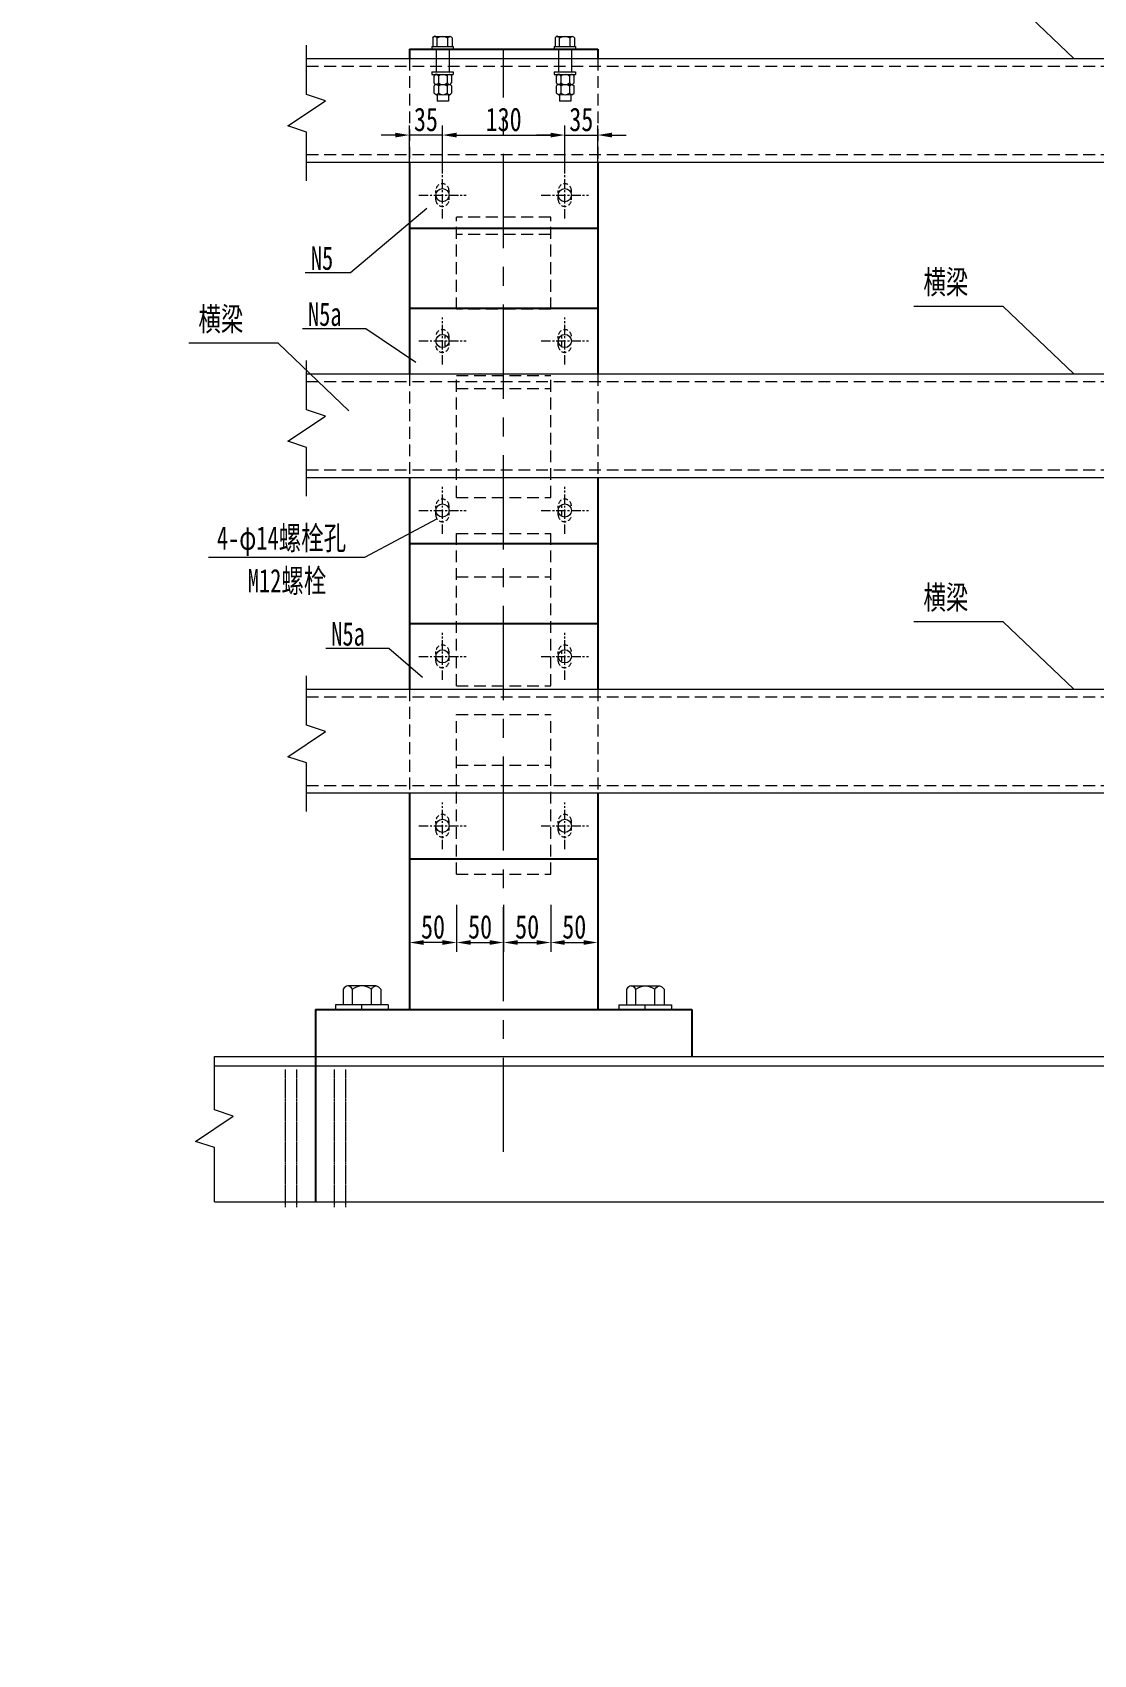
# Model space of a CAD drawing. Extents: x 98573 to 114325, y 0 to 100142.
# Drawn here: x 100823 to 101951, y 53101 to 54824 of the extents above; entities that cross this region are included whole.
import ezdxf

# ---------------------------------------------------------------- set-up
doc = ezdxf.new("R2010")
doc.units = 0
doc.header["$MEASUREMENT"] = 0
for name, pattern in [('CENTERX2', [4, 2.5, -0.5, 0.5, -0.5]), ('DASHED', [0.75, 0.5, -0.25]), ('DASHED2', [0.375, 0.25, -0.125])]:
    doc.linetypes.add(name, pattern=pattern)
doc.layers.get('0').update_dxf_attribs({"lineweight": 13})
doc.layers.get('Defpoints').update_dxf_attribs({"color": 9, "lineweight": 5})
for name, color, linetype, lineweight in [('dashed', 4, 'DASHED2', 5), ('中心线', 2, 'CENTERX2', 15), ('标注', 4, 'Continuous', 13), ('涪江 尺寸标注线', 4, 'Continuous', 13), ('涪江 钢板双线', 1, 'Continuous', 13), ('细线', 4, 'Continuous', 13), ('钢板单线', 6, 'Continuous', 25), ('钢板双线', 1, 'Continuous', 13)]:
    doc.layers.add(name, color=color, linetype=linetype, lineweight=lineweight)
doc.styles.get("Standard").update_dxf_attribs({"font": '仿宋_GB2312.ttf', "width": 0.75})
doc.dimstyles.new('0.1', dxfattribs={"dimscale": 0, "dimtxt": 2.5, "dimasz": 1.5, "dimexe": 1, "dimexo": 1, "dimgap": 0.4, "dimtad": 1, "dimdec": 1, "dimdsep": 46, "dimtxsty": 'Standard', "dimcen": 0.2, "dimclrd": 256, "dimclre": 256, "dimclrt": 256, "dimadec": 3, "dimazin": 2, "dimtfac": 1, "dimtdec": 1, "dimtmove": 2, "dimatfit": 3, "dimfxl": 4, "dimfxlon": 1, "dimtolj": 1, "dimtzin": 0, "dimlwd": -1, "dimlwe": -1, "dimarcsym": 0})

# ---------------------------------------------------------------- blocks, each defined once
blk = doc.blocks.new('m2')
at = {"layer": '钢板双线', "ltscale": 0.2}
for p, q in [((81074.4, 24797), (81067.4, 24797)), ((81098.7, 24802.8), (81096, 24802.8)), ((81098.7, 24802.8), (81098.7, 24780.1)), ((81122.7, 24798.2), (81098.7, 24798.2)), ((81074.5, 24785), (81067.5, 24785)), ((81098.7, 24780.1), (81096, 24780.1)), ((81122.7, 24784.2), (81098.7, 24784.2))]:
    blk.add_line(p, q, dxfattribs=at)
at = {"layer": '钢板双线'}
for p, q in [((81067.5, 24785), (81067.4, 24797)), ((81074.4, 24798), (81074.5, 24784)), ((81076.1, 24800.3), (81083.7, 24800.3)), ((81083.7, 24795.6), (81076.1, 24795.6)), ((81085.3, 24798), (81085.3, 24784)), ((81085.3, 24798), (81085.3, 24784)), ((81086.9, 24800.3), (81094.4, 24800.3)), ((81094.4, 24795.6), (81086.9, 24795.6)), ((81096, 24802.8), (81096, 24780.1)), ((81096, 24798), (81096.1, 24784)), ((81122.7, 24802.8), (81122.7, 24780.1)), ((81125.5, 24802.8), (81122.7, 24802.8)), ((81125.5, 24802.8), (81125.5, 24780.1)), ((81134.7, 24801.8), (81125.5, 24801.8)), ((81125.5, 24797.1), (81134.7, 24797.1)), ((81136.3, 24799.5), (81136.3, 24783.5)), ((81083.7, 24786.3), (81076.1, 24786.3)), ((81076.1, 24781.6), (81083.7, 24781.6)), ((81094.4, 24786.3), (81086.9, 24786.3)), ((81086.9, 24781.6), (81094.5, 24781.6)), ((81125.5, 24780.1), (81122.7, 24780.1)), ((81125.5, 24785.8), (81134.7, 24785.8)), ((81134.7, 24781.1), (81125.5, 24781.1))]:
    blk.add_line(p, q, dxfattribs=at)
at = {"layer": '钢板双线', "extrusion": (0, 0, -1)}
for centre, major_axis, ratio, start_param, end_param in [((81089.8, 24798), (-15.4, 0), 0.341432, -0.460921, 0.460921), ((81069.9, 24791), (-15.4, 0), 0.682865, 2.680671, 3.602514), ((81100.6, 24798), (-15.4, 0), 0.341432, -0.460921, 0.460921), ((81080.7, 24791), (-15.4, 0), 0.682865, 2.680671, 3.602514), ((81121, 24791.5), (15.4, 0), 0.829193, -0.460921, 0.460921), ((81069.9, 24784), (-15.4, 0), 0.341432, 2.680671, 3.602514), ((81080.7, 24784), (-15.4, 0), 0.341432, 2.680671, 3.602514), ((81121, 24783.5), (15.4, 0), 0.341432, -0.460921, 0.460921)]:
    blk.add_ellipse(centre, major_axis=major_axis, ratio=ratio, start_param=start_param, end_param=end_param, dxfattribs=at)
at = {"layer": '钢板双线'}
for centre, major_axis, ratio, start_param, end_param in [((81089.8, 24791), (15.4, 0), 0.682865, 2.680671, 3.602514), ((81069.9, 24798), (15.4, 0), 0.341432, -0.460921, 0.460921), ((81100.6, 24791), (15.4, 0), 0.682865, 2.680671, 3.602514), ((81080.7, 24798), (15.4, 0), 0.341432, -0.460921, 0.460921), ((81121, 24799.5), (-15.4, 0), 0.341432, 2.680671, 3.602514), ((81089.8, 24784), (15.4, 0), 0.341432, 2.680671, 3.602514), ((81100.6, 24784), (15.4, 0), 0.341432, 2.680671, 3.602514)]:
    blk.add_ellipse(centre, major_axis=major_axis, ratio=ratio, start_param=start_param, end_param=end_param, dxfattribs=at)
blk = doc.blocks.new('*D699')
at = {"layer": 'Defpoints', "color": 0, "transparency": 16777216}
for p in [(101223.9, 54715.2), (101223.9, 54496.4), (101258.9, 54496.4)]:
    blk.add_point(p, dxfattribs=at)
at = {"layer": '标注', "transparency": 16777216}
for p, q in [((101223.9, 54675.2), (101223.9, 54725.2)), ((101258.9, 54675.2), (101258.9, 54725.2))]:
    blk.add_line(p, q, dxfattribs=at)
at = {"layer": '标注', "color": 4, "transparency": 16777216}
for p, q in [((101208.9, 54715.2), (101193.9, 54715.2)), ((101258.9, 54715.2), (101223.9, 54715.2)), ((101273.9, 54715.2), (101288.9, 54715.2))]:
    blk.add_line(p, q, dxfattribs=at)
for points in [[(101208.9, 54717.7), (101208.9, 54712.7), (101223.9, 54715.2)], [(101273.9, 54717.7), (101273.9, 54712.7), (101258.9, 54715.2)]]:
    blk.add_solid(points, dxfattribs=at)
at = {"layer": '标注', "transparency": 16777216, "insert": (101241.4, 54731.7), "char_height": 25, "attachment_point": 5}
blk.add_mtext('\\A1;35', dxfattribs=at)
blk = doc.blocks.new('*D481')
at = {"layer": 'Defpoints', "color": 0, "transparency": 16777216}
for p in [(101388.9, 54715.2), (101258.9, 54496.4), (101388.9, 54496.4)]:
    blk.add_point(p, dxfattribs=at)
at = {"layer": '标注', "transparency": 16777216}
for p, q in [((101258.9, 54675.2), (101258.9, 54725.2)), ((101388.9, 54675.2), (101388.9, 54725.2))]:
    blk.add_line(p, q, dxfattribs=at)
at = {"layer": '标注', "color": 4, "transparency": 16777216}
blk.add_line((101273.9, 54715.2), (101373.9, 54715.2), dxfattribs=at)
for points in [[(101273.9, 54717.7), (101273.9, 54712.7), (101258.9, 54715.2)], [(101373.9, 54717.7), (101373.9, 54712.7), (101388.9, 54715.2)]]:
    blk.add_solid(points, dxfattribs=at)
at = {"layer": '标注', "transparency": 16777216, "insert": (101323.9, 54731.7), "char_height": 25, "attachment_point": 5}
blk.add_mtext('\\A1;130', dxfattribs=at)
blk = doc.blocks.new('*D700')
at = {"layer": 'Defpoints', "color": 0, "transparency": 16777216}
for p in [(101423.9, 54715.2), (101388.9, 54496.4), (101423.9, 54496.4)]:
    blk.add_point(p, dxfattribs=at)
at = {"layer": '标注', "transparency": 16777216}
for p, q in [((101388.9, 54675.2), (101388.9, 54725.2)), ((101423.9, 54675.2), (101423.9, 54725.2))]:
    blk.add_line(p, q, dxfattribs=at)
at = {"layer": '标注', "color": 4, "transparency": 16777216}
for p, q in [((101373.9, 54715.2), (101358.9, 54715.2)), ((101388.9, 54715.2), (101423.9, 54715.2)), ((101438.9, 54715.2), (101453.9, 54715.2))]:
    blk.add_line(p, q, dxfattribs=at)
for points in [[(101373.9, 54717.7), (101373.9, 54712.7), (101388.9, 54715.2)], [(101438.9, 54717.7), (101438.9, 54712.7), (101423.9, 54715.2)]]:
    blk.add_solid(points, dxfattribs=at)
at = {"layer": '标注', "transparency": 16777216, "insert": (101406.4, 54731.7), "char_height": 25, "attachment_point": 5}
blk.add_mtext('\\A1;35', dxfattribs=at)
blk = doc.blocks.new('*D610')
at = {"layer": 'Defpoints', "color": 0, "transparency": 16777216}
for p in [(101223.9, 53930.1), (101273.9, 53930.1), (101223.9, 53857.5)]:
    blk.add_point(p, dxfattribs=at)
at = {"layer": '标注', "transparency": 16777216}
for p, q in [((101223.9, 53897.5), (101223.9, 53847.5)), ((101273.9, 53897.5), (101273.9, 53847.5))]:
    blk.add_line(p, q, dxfattribs=at)
at = {"layer": '标注', "color": 4, "transparency": 16777216}
blk.add_line((101258.9, 53857.5), (101238.9, 53857.5), dxfattribs=at)
for points in [[(101238.9, 53860), (101238.9, 53855), (101223.9, 53857.5)], [(101258.9, 53860), (101258.9, 53855), (101273.9, 53857.5)]]:
    blk.add_solid(points, dxfattribs=at)
at = {"layer": '标注', "transparency": 16777216, "insert": (101248.9, 53874), "char_height": 25, "attachment_point": 5}
blk.add_mtext('\\A1;50', dxfattribs=at)
blk = doc.blocks.new('*D611')
at = {"layer": 'Defpoints', "color": 0, "transparency": 16777216}
for p in [(101273.9, 53930.1), (101323.9, 53930.1), (101323.9, 53857.5)]:
    blk.add_point(p, dxfattribs=at)
at = {"layer": '标注', "transparency": 16777216}
for p, q in [((101273.9, 53897.5), (101273.9, 53847.5)), ((101323.9, 53897.5), (101323.9, 53847.5))]:
    blk.add_line(p, q, dxfattribs=at)
at = {"layer": '标注', "color": 4, "transparency": 16777216}
blk.add_line((101288.9, 53857.5), (101308.9, 53857.5), dxfattribs=at)
for points in [[(101288.9, 53860), (101288.9, 53855), (101273.9, 53857.5)], [(101308.9, 53860), (101308.9, 53855), (101323.9, 53857.5)]]:
    blk.add_solid(points, dxfattribs=at)
at = {"layer": '标注', "transparency": 16777216, "insert": (101298.9, 53874), "char_height": 25, "attachment_point": 5}
blk.add_mtext('\\A1;50', dxfattribs=at)
blk = doc.blocks.new('*D612')
at = {"layer": 'Defpoints', "color": 0, "transparency": 16777216}
for p in [(101323.9, 53930.1), (101373.9, 53930.1), (101373.9, 53857.5)]:
    blk.add_point(p, dxfattribs=at)
at = {"layer": '标注', "transparency": 16777216}
for p, q in [((101323.9, 53897.5), (101323.9, 53847.5)), ((101373.9, 53897.5), (101373.9, 53847.5))]:
    blk.add_line(p, q, dxfattribs=at)
at = {"layer": '标注', "color": 4, "transparency": 16777216}
blk.add_line((101338.9, 53857.5), (101358.9, 53857.5), dxfattribs=at)
for points in [[(101338.9, 53860), (101338.9, 53855), (101323.9, 53857.5)], [(101358.9, 53860), (101358.9, 53855), (101373.9, 53857.5)]]:
    blk.add_solid(points, dxfattribs=at)
at = {"layer": '标注', "transparency": 16777216, "insert": (101348.9, 53874), "char_height": 25, "attachment_point": 5}
blk.add_mtext('\\A1;50', dxfattribs=at)
blk = doc.blocks.new('*D613')
at = {"layer": 'Defpoints', "color": 0, "transparency": 16777216}
for p in [(101373.9, 53930.1), (101423.9, 53930.1), (101423.9, 53857.5)]:
    blk.add_point(p, dxfattribs=at)
at = {"layer": '标注', "transparency": 16777216}
for p, q in [((101373.9, 53897.5), (101373.9, 53847.5)), ((101423.9, 53897.5), (101423.9, 53847.5))]:
    blk.add_line(p, q, dxfattribs=at)
at = {"layer": '标注', "color": 4, "transparency": 16777216}
blk.add_line((101388.9, 53857.5), (101408.9, 53857.5), dxfattribs=at)
for points in [[(101388.9, 53860), (101388.9, 53855), (101373.9, 53857.5)], [(101408.9, 53860), (101408.9, 53855), (101423.9, 53857.5)]]:
    blk.add_solid(points, dxfattribs=at)
at = {"layer": '标注', "transparency": 16777216, "insert": (101398.9, 53874), "char_height": 25, "attachment_point": 5}
blk.add_mtext('\\A1;50', dxfattribs=at)
blk = doc.blocks.new('ls')
at = {"color": 4}
blk.add_line((0, 0), (0, 5), dxfattribs=at)
at = {"layer": '涪江 钢板双线', "color": 4}
for p, q in [((-20, 21.6), (-20, 5)), ((-15, 25), (15, 25)), ((-10, 5), (-10, 21.6)), ((10, 5), (10, 21.6)), ((20, 21.6), (20, 5)), ((-28, 5), (28, 5)), ((-28, 5), (-28, 0)), ((-28, 0), (28, 0)), ((-18.7, 5), (18.7, 5)), ((-14, 5), (14, 5)), ((28, 5), (28, 0))]:
    blk.add_line(p, q, dxfattribs=at)
blk.add_ellipse((-15, -7.9), major_axis=(0, 32.9), ratio=0.341432, start_param=-0.460921, end_param=0.460921, dxfattribs=at)
at = {"layer": '涪江 钢板双线', "color": 4, "extrusion": (0, 0, -1)}
for centre, ratio in [((0, -7.9), 0.682865), ((15, -7.9), 0.341432)]:
    blk.add_ellipse(centre, major_axis=(0, 32.9), ratio=ratio, start_param=-0.460921, end_param=0.460921, dxfattribs=at)
blk = doc.blocks.new('*D1164')
at = {"layer": 'Defpoints', "color": 0, "transparency": 16777216}
for p in [(100916.4, 72621.2), (100823.4, 72569.8), (100916.4, 47180.8)]:
    blk.add_point(p, dxfattribs=at)
at = {"layer": '标注', "transparency": 16777216}
for p, q in [((100823.4, 72592.6), (100823.4, 72628.3)), ((100916.4, 72592.6), (100916.4, 72628.3))]:
    blk.add_line(p, q, dxfattribs=at)
at = {"layer": '标注', "color": 4, "transparency": 16777216}
blk.add_line((100834.1, 72621.2), (100905.6, 72621.2), dxfattribs=at)
for points in [[(100834.1, 72622.9), (100834.1, 72619.4), (100823.4, 72621.2)], [(100905.6, 72622.9), (100905.6, 72619.4), (100916.4, 72621.2)]]:
    blk.add_solid(points, dxfattribs=at)
at = {"layer": '标注', "transparency": 16777216, "insert": (100869.9, 72632.9), "char_height": 17.86, "attachment_point": 5}
blk.add_mtext('\\A1;93', dxfattribs=at)

msp = doc.modelspace()

# ---------------------------------------------------------------- linework, layer by layer
at = {"color": 1}
for p, q in [((101016.71629, 53736.44199), (102793.56128, 53736.44199)), ((101016.71629, 53726.44199), (102793.56128, 53726.44199)), ((101016.71629, 53582.08386), (102793.56128, 53582.08386))]:
    msp.add_line(p, q, dxfattribs=at)
for centre in [(101258.88259, 54651.44199), (101388.88259, 54651.44199), (101258.88259, 54496.44199), (101388.88259, 54496.44199), (101258.88259, 54316.44199), (101388.88259, 54316.44199), (101258.88259, 54161.44199), (101388.88259, 54161.44199), (101258.88259, 53981.44199), (101388.88259, 53981.44199)]:
    msp.add_circle(centre, 7)
at = {"layer": 'dashed', "ltscale": 50}
for p, q in [((101223.88259, 54796.44199), (101223.88259, 54686.44199)), ((101423.88259, 54796.44199), (101423.88259, 54686.44199)), ((101114.61149, 54788.44199), (102745.66608, 54788.44199)), ((101114.61149, 54694.44199), (102745.66608, 54694.44199)), ((101273.88259, 54530.08593), (101273.88259, 54627.93)), ((101373.88259, 54627.93), (101273.88259, 54627.93)), ((101373.88259, 54530.08593), (101373.88259, 54627.93)), ((101373.88259, 54609.69575), (101273.88259, 54609.69575)), ((101373.88259, 54530.08593), (101273.88259, 54530.08593)), ((101114.61149, 54453.44199), (102745.66608, 54453.44199)), ((101223.88259, 54461.44199), (101223.88259, 54351.44199)), ((101273.88259, 54330.08593), (101273.88259, 54459.69468)), ((101273.88259, 54459.69468), (101373.88259, 54459.69468)), ((101373.88259, 54330.08593), (101373.88259, 54459.69468)), ((101423.88259, 54461.44199), (101423.88259, 54351.44199)), ((101273.88259, 54445.91197), (101373.88259, 54445.91197)), ((101114.61149, 54359.44199), (102745.66608, 54359.44199)), ((101273.88259, 54330.08593), (101373.88259, 54330.08593)), ((101273.88259, 54130.08593), (101273.88259, 54291.89586)), ((101273.88259, 54291.89586), (101373.88259, 54291.89586)), ((101373.88259, 54130.08593), (101373.88259, 54291.89586)), ((101273.88259, 54245.91197), (101373.88259, 54245.91197)), ((101223.88259, 54126.44199), (101223.88259, 54016.44199)), ((101273.88259, 54130.08593), (101373.88259, 54130.08593)), ((101423.88259, 54126.44199), (101423.88259, 54016.44199)), ((101114.61149, 54118.44199), (102745.66608, 54118.44199)), ((101273.88259, 53930.08593), (101273.88259, 54099.54685)), ((101273.88259, 54099.54685), (101373.88259, 54099.54685)), ((101373.88259, 53930.08593), (101373.88259, 54099.54685)), ((101273.88259, 54045.91197), (101373.88259, 54045.91197)), ((101114.61149, 54024.44199), (102745.66608, 54024.44199)), ((101273.88259, 53930.08593), (101373.88259, 53930.08593))]:
    msp.add_line(p, q, dxfattribs=at)
at = {"layer": 'dashed', "ltscale": 20}
for p, q in [((101251.88259, 54646.44199), (101251.88259, 54656.44199)), ((101265.88259, 54646.55655), (101265.88259, 54656.55655)), ((101381.88259, 54646.44199), (101381.88259, 54656.44199)), ((101395.88259, 54646.55655), (101395.88259, 54656.55655)), ((101261.88259, 54491.44199), (101261.88259, 54501.44199)), ((101265.88259, 54491.55655), (101265.88259, 54501.55655)), ((101381.88259, 54491.44199), (101381.88259, 54501.44199)), ((101385.88259, 54491.55655), (101385.88259, 54501.55655)), ((101251.88259, 54311.44199), (101251.88259, 54321.44199)), ((101265.88259, 54311.55655), (101265.88259, 54321.55655)), ((101381.88259, 54311.44199), (101381.88259, 54321.44199)), ((101385.88259, 54311.55655), (101385.88259, 54321.55655)), ((101251.88259, 54156.44199), (101251.88259, 54166.44199)), ((101265.88259, 54156.55655), (101265.88259, 54166.55655)), ((101381.88259, 54156.44199), (101381.88259, 54166.44199)), ((101385.88259, 54156.55655), (101385.88259, 54166.55655)), ((101251.88259, 53976.44199), (101251.88259, 53986.44199)), ((101265.88259, 53976.55655), (101265.88259, 53986.55655)), ((101381.88259, 53976.44199), (101381.88259, 53986.44199)), ((101395.88259, 53976.55655), (101395.88259, 53986.55655))]:
    msp.add_line(p, q, dxfattribs=at)
at = {"layer": 'dashed', "linetype": 'DASHED2', "ltscale": 0.5}
for p, q in [((101091.88259, 53722.44199), (101091.88259, 53576.44199)), ((101103.88259, 53722.44199), (101103.88259, 53576.44199)), ((101143.88259, 53722.44199), (101143.88259, 53576.44199)), ((101155.88259, 53722.44199), (101155.88259, 53576.44199))]:
    msp.add_line(p, q, dxfattribs=at)
at = {"layer": 'dashed', "ltscale": 20}
for centre, start, end in [((101258.88259, 54656.44199), 0, 180), ((101388.88259, 54656.44199), 0, 180), ((101258.88259, 54646.44199), 180, 0), ((101388.88259, 54646.44199), 180, 0), ((101258.88259, 54501.44199), 0, 180), ((101388.88259, 54501.44199), 0, 180), ((101258.88259, 54491.44199), 180, 0), ((101388.88259, 54491.44199), 180, 0), ((101258.88259, 54321.44199), 0, 180), ((101388.88259, 54321.44199), 0, 180), ((101258.88259, 54311.44199), 180, 0), ((101388.88259, 54311.44199), 180, 0), ((101258.88259, 54166.44199), 0, 180), ((101388.88259, 54166.44199), 0, 180), ((101258.88259, 54156.44199), 180, 0), ((101388.88259, 54156.44199), 180, 0), ((101258.88259, 53986.44199), 0, 180), ((101388.88259, 53986.44199), 0, 180), ((101258.88259, 53976.44199), 180, 0), ((101388.88259, 53976.44199), 180, 0)]:
    msp.add_arc(centre, 7, start, end, dxfattribs=at)
at = {"layer": '中心线', "ltscale": 40}
msp.add_line((101323.88259, 53635.08356), (101323.88259, 54806.44199), dxfattribs=at)
at = {"layer": '中心线', "ltscale": 4}
for p, q in [((101258.88259, 54626.4885), (101258.88259, 54676.39549)), ((101388.88259, 54626.4885), (101388.88259, 54676.39549)), ((101233.77689, 54651.44199), (101283.98829, 54651.44199)), ((101363.77689, 54651.44199), (101413.98829, 54651.44199)), ((101258.88259, 54471.4885), (101258.88259, 54521.39549)), ((101388.88259, 54471.4885), (101388.88259, 54521.39549)), ((101233.77689, 54496.44199), (101283.98829, 54496.44199)), ((101363.77689, 54496.44199), (101413.98829, 54496.44199)), ((101258.88259, 54291.4885), (101258.88259, 54341.39549)), ((101388.88259, 54291.4885), (101388.88259, 54341.39549)), ((101233.77689, 54316.44199), (101283.98829, 54316.44199)), ((101363.77689, 54316.44199), (101413.98829, 54316.44199)), ((101258.88259, 54136.4885), (101258.88259, 54186.39549)), ((101388.88259, 54136.4885), (101388.88259, 54186.39549)), ((101233.77689, 54161.44199), (101283.98829, 54161.44199)), ((101363.77689, 54161.44199), (101413.98829, 54161.44199)), ((101258.88259, 53956.4885), (101258.88259, 54006.39549)), ((101388.88259, 53956.4885), (101388.88259, 54006.39549)), ((101233.77689, 53981.44199), (101283.98829, 53981.44199)), ((101363.77689, 53981.44199), (101413.98829, 53981.44199))]:
    msp.add_line(p, q, dxfattribs=at)
at = {"layer": '涪江 尺寸标注线'}
for points in [[(101114.61149, 54666.51324), (101114.61149, 54718.22969), (101094.61108, 54724.89637), (101134.61191, 54751.56302), (101114.61149, 54758.22969), (101114.61149, 54810.67988)], [(101114.61149, 54331.51324), (101114.61149, 54383.22969), (101094.61108, 54389.89637), (101134.61191, 54416.56302), (101114.61149, 54423.22969), (101114.61149, 54475.67988)], [(101114.61149, 53996.51324), (101114.61149, 54048.22969), (101094.61108, 54054.89637), (101134.61191, 54081.56302), (101114.61149, 54088.22969), (101114.61149, 54140.67988)], [(101016.71629, 53582.08386), (101016.71629, 53639.60349), (100996.71587, 53646.27017), (101036.71671, 53672.93682), (101016.71629, 53679.60349), (101016.71629, 53736.44199)]]:
    msp.add_lwpolyline(points, dxfattribs=at)
at = {"layer": '细线'}
for p, q in [((101854.41045, 54868.24923), (101929.63848, 54796.44199)), ((101854.41045, 54533.24923), (101759.61473, 54533.24923)), ((101854.41045, 54533.24923), (101929.63848, 54461.44199)), ((101084.24652, 54494.00301), (100989.4508, 54494.00301)), ((101084.24652, 54494.00301), (101159.47456, 54422.19577)), ((101253.14433, 54307.43296), (101176.20709, 54266.5858)), ((101176.20709, 54266.5858), (101010.21867, 54266.5858)), ((101854.41045, 54198.24923), (101759.61473, 54198.24923)), ((101854.41045, 54198.24923), (101929.63848, 54126.44199))]:
    msp.add_line(p, q, dxfattribs=at)
at = {"layer": '细线', "ltscale": 100}
for p, q in [((101161.15804, 54569.23195), (101242.3651, 54637.42226)), ((101177.36859, 54509.72737), (101230.5535, 54474.13286)), ((101202.08928, 54170.06126), (101237.57322, 54139.34193))]:
    msp.add_line(p, q, dxfattribs=at)
at = {"layer": '细线', "ltscale": 100, "extrusion": (0, 0, -1)}
for p, q in [((101113.24428, 54569.23195), (101161.15804, 54569.23195)), ((101110.19812, 54509.72737), (101177.36859, 54509.72737)), ((101134.91881, 54170.06126), (101202.08928, 54170.06126))]:
    msp.add_line(p, q, dxfattribs=at)
at = {"layer": '钢板单线', "color": 1}
for p, q in [((101223.88259, 54806.44199), (101423.88259, 54806.44199)), ((101223.88259, 54806.44199), (101223.88259, 54796.44199)), ((101423.88259, 54806.44199), (101423.88259, 54796.44199)), ((101223.88259, 54686.44199), (101223.88259, 54461.44199)), ((101423.88259, 54686.44199), (101423.88259, 54461.44199)), ((101223.88259, 54616.44199), (101423.88259, 54616.44199)), ((101223.88259, 54531.44199), (101423.88259, 54531.44199)), ((101223.88259, 54351.44199), (101223.88259, 54126.44199)), ((101423.88259, 54351.44199), (101423.88259, 54126.44199)), ((101223.88259, 54281.44199), (101423.88259, 54281.44199)), ((101223.88259, 54196.44199), (101423.88259, 54196.44199)), ((101223.88259, 54016.44199), (101223.88259, 53786.44199)), ((101423.88259, 54016.44199), (101423.88259, 53786.44199)), ((101223.88259, 53946.44199), (101423.88259, 53946.44199)), ((101123.88259, 53786.44199), (101523.88259, 53786.44199)), ((101123.88259, 53786.44199), (101123.88259, 53736.44199)), ((101523.88259, 53786.44199), (101523.88259, 53736.44199))]:
    msp.add_line(p, q, dxfattribs=at)
at = {"layer": '钢板单线'}
msp.add_line((101123.88259, 53736.44199), (101123.88259, 53582.08386), dxfattribs=at)
at = {"layer": '钢板双线'}
for p, q in [((101114.61149, 54796.44199), (102745.66608, 54796.44199)), ((101114.61149, 54686.44199), (102745.66608, 54686.44199)), ((101114.61149, 54461.44199), (102745.66608, 54461.44199)), ((101114.61149, 54351.44199), (102745.66608, 54351.44199)), ((101114.61149, 54126.44199), (102745.66608, 54126.44199)), ((101114.61149, 54016.44199), (102745.66608, 54016.44199))]:
    msp.add_line(p, q, dxfattribs=at)

# ---------------------------------------------------------------- block references
at = {"color": 3, "xscale": -1}
msp.add_blockref('ls', (101173.37467, 53786.44199), dxfattribs=at)
at = {"color": 3, "rotation": 359.9999999999404}
msp.add_blockref('ls', (101474.3905, 53786.44199), dxfattribs=at)
at = {"layer": '标注', "linetype": 'DASHED', "rotation": 90}
for p in [(126050.34377, -26316.3067), (126180.34377, -26316.3067)]:
    msp.add_blockref('m2', p, dxfattribs=at)

# ---------------------------------------------------------------- texts
at = {"layer": '标注', "width": 0.7}
for s, p in [('N5', (101119.07431, 54572.03075)), ('横梁', (101769.84794, 54546.48421)), ('横梁', (100999.68402, 54507.23799)), ('N5a', (101116.02816, 54512.52616)), ('4-φ14螺栓孔', (101019.24434, 54274.73296)), ('M12螺栓', (101052.07994, 54229.31578)), ('横梁', (101769.84794, 54211.48421)), ('N5a', (101140.74885, 54172.86006))]:
    msp.add_text(s, height=25, dxfattribs=at).set_placement(p)

# ---------------------------------------------------------------- dimensions: what is measured, and where the dimension line sits
at = {"layer": '标注'}
for base, p1, p2, override, picture, middle in [((100916.35221, 72621.15284), (100823.35221, 72569.75008), (100916.35221, 47180.76654), {"dimscale": 7.142857, "dimclrd": 4}, '*D1164', (100869.85221, 72632.93856)), ((101223.88259, 54715.18182), (101258.88259, 54496.44199), (101223.88259, 54496.44199), {"dimscale": 10, "dimclrd": 4}, '*D699', (101241.38259, 54731.68182)), ((101388.88259, 54715.18182), (101258.88259, 54496.44199), (101388.88259, 54496.44199), {"dimscale": 10, "dimclrd": 4}, '*D481', (101323.88259, 54731.68182)), ((101423.88259, 54715.18182), (101388.88259, 54496.44199), (101423.88259, 54496.44199), {"dimscale": 10, "dimclrd": 4}, '*D700', (101406.38259, 54731.68182)), ((101223.88259, 53857.46181), (101273.88259, 53930.08593), (101223.88259, 53930.08593), {"dimscale": 10, "dimclrd": 4}, '*D610', (101248.88259, 53873.96181)), ((101323.88259, 53857.46181), (101273.88259, 53930.08593), (101323.88259, 53930.08593), {"dimscale": 10, "dimclrd": 4}, '*D611', (101298.88259, 53873.96181)), ((101373.88259, 53857.46181), (101323.88259, 53930.08593), (101373.88259, 53930.08593), {"dimscale": 10, "dimclrd": 4}, '*D612', (101348.88259, 53873.96181)), ((101423.88259, 53857.46181), (101373.88259, 53930.08593), (101423.88259, 53930.08593), {"dimscale": 10, "dimclrd": 4}, '*D613', (101398.88259, 53873.96181))]:
    dim = msp.add_linear_dim(base=base, p1=p1, p2=p2, dimstyle='0.1', override=override, dxfattribs=at)
    dim.commit()
    dim.dimension.update_dxf_attribs({"geometry": picture, "text_midpoint": middle})

doc.saveas('drawing.dxf')
